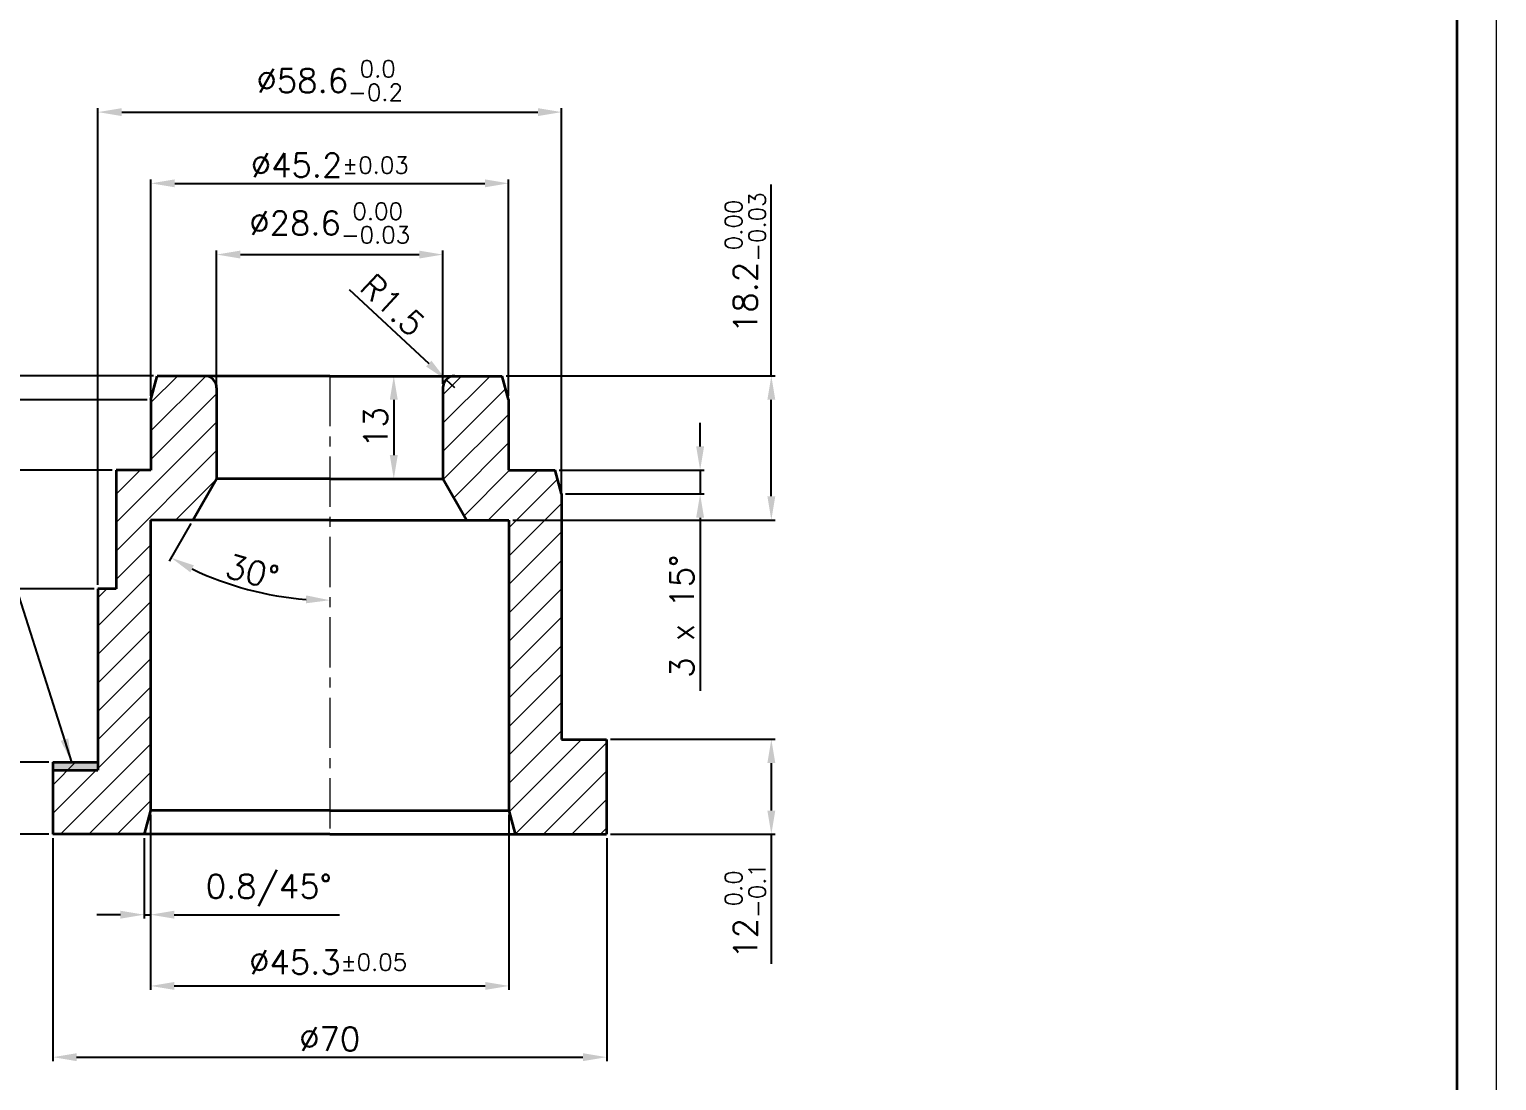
# Model space of a CAD drawing. Extents: x 678 to 975, y 7 to 427.
# Drawn here: x 789.3 to 974.7, y 120.3 to 253.2 of the extents above; entities that cross this region are included whole.
import ezdxf

# ---------------------------------------------------------------- set-up
doc = ezdxf.new("R2010")
doc.units = 0
doc.header["$LTSCALE"] = 0.2
doc.linetypes.add('CENTER', pattern=[50.8, 31.75, -6.35, 6.35, -6.35])
doc.layers.get('0').update_dxf_attribs({"linetype": 'CONTINUOUS', "lineweight": 15})
doc.layers.get('DEFPOINTS').update_dxf_attribs({"linetype": 'CONTINUOUS'})
for name, color, linetype, lineweight in [('1', 1, 'CENTER', 15), ('3', 3, 'CONTINUOUS', 35), ('8', 253, 'CONTINUOUS', 15)]:
    doc.layers.add(name, color=color, linetype=linetype, lineweight=lineweight)
doc.styles.add('ROMANS', font='romans.shx')
doc.dimstyles.new('MD1', dxfattribs={"dimtxt": 3, "dimasz": 3, "dimexe": 0.5, "dimexo": 0.5, "dimgap": 0.8, "dimtad": 1, "dimzin": 9, "dimdsep": 46, "dimtxsty": 'ROMANS', "dimcen": 1, "dimclrt": 256, "dimadec": 0, "dimazin": 0, "dimtfac": 1, "dimtmove": 0, "dimatfit": 3, "dimfxl": 1, "dimtolj": 1, "dimtzin": 0, "dimarcsym": 0})
doc.dimstyles.new('MD1$2', dxfattribs={"dimtxt": 3, "dimasz": 3, "dimexe": 0.5, "dimexo": 0.5, "dimgap": 0.8, "dimtad": 1, "dimzin": 9, "dimdsep": 46, "dimtxsty": 'ROMANS', "dimcen": 1, "dimclrt": 256, "dimazin": 2, "dimtfac": 1, "dimtmove": 0, "dimatfit": 3, "dimfxl": 1, "dimtolj": 1, "dimtzin": 0, "dimarcsym": 0})
doc.dimstyles.new('MD1$4', dxfattribs={"dimtxt": 3, "dimasz": 3, "dimexe": 0.5, "dimexo": 0.5, "dimgap": 0.8, "dimtad": 1, "dimzin": 9, "dimdsep": 46, "dimtxsty": 'ROMANS', "dimcen": 1, "dimclrt": 256, "dimadec": 0, "dimazin": 0, "dimtfac": 1, "dimtmove": 0, "dimatfit": 3, "dimfxl": 1, "dimtolj": 1, "dimtzin": 0, "dimarcsym": 0})

# ---------------------------------------------------------------- blocks, each defined once
blk = doc.blocks.new('*D6')
at = {"color": 0, "lineweight": -2, "transparency": 16777216}
for p, q in [((804.58, 153.96), (804.58, 131.8)), ((849.88, 153.96), (849.88, 131.8)), ((807.58, 132.3), (846.88, 132.3))]:
    blk.add_line(p, q, dxfattribs=at)
at = {"color": 0, "transparency": 16777216}
for points in [[(807.58, 132.8), (807.58, 131.8), (804.58, 132.3)], [(846.88, 132.8), (846.88, 131.8), (849.88, 132.3)]]:
    blk.add_solid(points, dxfattribs=at)
at = {"layer": 'DEFPOINTS', "color": 0, "transparency": 16777216}
for p in [(804.58, 154.46), (849.88, 154.46), (849.88, 132.3)]:
    blk.add_point(p, dxfattribs=at)
at = {"transparency": 16777216, "insert": (827.03, 135.3), "char_height": 3, "attachment_point": 5, "style": 'ROMANS'}
blk.add_mtext('\\A1;%%C45.3{}{\\H0.71x;\\C3;%%p0.05}', dxfattribs=at)
blk = doc.blocks.new('*D7')
at = {"color": 0, "lineweight": -2, "transparency": 16777216}
for p, q in [((792.23, 150.96), (792.23, 122.8)), ((862.23, 150.96), (862.23, 122.8)), ((795.23, 123.3), (859.23, 123.3))]:
    blk.add_line(p, q, dxfattribs=at)
at = {"color": 0, "transparency": 16777216}
for points in [[(795.23, 123.8), (795.23, 122.8), (792.23, 123.3)], [(859.23, 123.8), (859.23, 122.8), (862.23, 123.3)]]:
    blk.add_solid(points, dxfattribs=at)
at = {"layer": 'DEFPOINTS', "color": 0, "transparency": 16777216}
for p in [(792.23, 151.46), (862.23, 151.46), (862.23, 123.3)]:
    blk.add_point(p, dxfattribs=at)
at = {"transparency": 16777216, "insert": (827.23, 125.6), "char_height": 3, "attachment_point": 5, "style": 'ROMANS'}
blk.add_mtext('\\A1;%%C70', dxfattribs=at)
blk = doc.blocks.new('*D4')
at = {"color": 0, "lineweight": -2, "transparency": 16777216}
for p, q in [((862.73, 163.46), (883.54, 163.46)), ((883.04, 160.46), (883.04, 154.46)), ((862.73, 151.46), (883.54, 151.46)), ((883.04, 151.46), (883.04, 135.1))]:
    blk.add_line(p, q, dxfattribs=at)
at = {"color": 0, "transparency": 16777216}
for points in [[(882.54, 160.46), (883.54, 160.46), (883.04, 163.46)], [(882.54, 154.46), (883.54, 154.46), (883.04, 151.46)]]:
    blk.add_solid(points, dxfattribs=at)
at = {"layer": 'DEFPOINTS', "color": 0, "transparency": 16777216}
for p in [(862.23, 163.46), (862.23, 151.46), (883.04, 151.46)]:
    blk.add_point(p, dxfattribs=at)
at = {"transparency": 16777216, "insert": (879.76, 141.78), "char_height": 3, "attachment_point": 5, "rotation": 90, "style": 'ROMANS'}
blk.add_mtext('\\A1;12{}{\\H0.71x;\\C3;\\S 0.0^ -0.1;}', dxfattribs=at)
blk = doc.blocks.new('*D5')
at = {"color": 0, "lineweight": -2, "transparency": 16777216}
for p, q in [((791.73, 160.56), (777.85, 160.56)), ((778.35, 157.56), (778.35, 154.46)), ((791.73, 151.46), (777.85, 151.46)), ((778.35, 151.46), (778.35, 129.28))]:
    blk.add_line(p, q, dxfattribs=at)
at = {"color": 0, "transparency": 16777216}
for points in [[(777.85, 157.56), (778.85, 157.56), (778.35, 160.56)], [(777.85, 154.46), (778.85, 154.46), (778.35, 151.46)]]:
    blk.add_solid(points, dxfattribs=at)
at = {"layer": 'DEFPOINTS', "color": 0, "transparency": 16777216}
for p in [(792.23, 160.56), (778.35, 151.46), (792.23, 151.46)]:
    blk.add_point(p, dxfattribs=at)
at = {"transparency": 16777216, "insert": (776.05, 138.15), "char_height": 3, "attachment_point": 5, "rotation": 90, "style": 'ROMANS'}
blk.add_mtext('\\A1;9.1{}{\\H0.71x;\\C3;%%p0.05}', dxfattribs=at)
blk = doc.blocks.new('*D8')
at = {"color": 0, "lineweight": -2, "transparency": 16777216}
for p, q in [((883.04, 209.36), (883.04, 233.55)), ((849.53, 209.36), (883.54, 209.36)), ((883.04, 194.16), (883.04, 206.36)), ((850.38, 191.16), (883.54, 191.16))]:
    blk.add_line(p, q, dxfattribs=at)
at = {"color": 0, "transparency": 16777216}
for points in [[(882.54, 206.36), (883.54, 206.36), (883.04, 209.36)], [(882.54, 194.16), (883.54, 194.16), (883.04, 191.16)]]:
    blk.add_solid(points, dxfattribs=at)
at = {"layer": 'DEFPOINTS', "color": 0, "transparency": 16777216}
for p in [(849.03, 209.36), (849.88, 191.16), (883.04, 191.16)]:
    blk.add_point(p, dxfattribs=at)
at = {"transparency": 16777216, "insert": (879.76, 223.67), "char_height": 3, "attachment_point": 5, "rotation": 90, "style": 'ROMANS'}
blk.add_mtext('\\A1;18.2{}{\\H0.71x;\\C3;\\S 0.00^ -0.03;}', dxfattribs=at)
blk = doc.blocks.new('*D9')
at = {"color": 0, "lineweight": -2, "transparency": 16777216}
for p, q in [((804.58, 153.96), (804.58, 140.8)), ((803.77, 150.96), (803.77, 140.8)), ((800.77, 141.3), (797.77, 141.3)), ((803.77, 141.3), (804.58, 141.3)), ((807.58, 141.3), (828.46, 141.3))]:
    blk.add_line(p, q, dxfattribs=at)
at = {"color": 0, "transparency": 16777216}
for points in [[(800.77, 141.8), (800.77, 140.8), (803.77, 141.3)], [(807.58, 141.8), (807.58, 140.8), (804.58, 141.3)]]:
    blk.add_solid(points, dxfattribs=at)
at = {"layer": 'DEFPOINTS', "color": 0, "transparency": 16777216}
for p in [(804.58, 154.46), (803.77, 151.46), (804.58, 141.3)]:
    blk.add_point(p, dxfattribs=at)
at = {"transparency": 16777216, "insert": (819.52, 144.38), "char_height": 3, "attachment_point": 5, "style": 'ROMANS'}
blk.add_mtext('\\A1;0.8/45°', dxfattribs=at)
blk = doc.blocks.new('*D10')
at = {"color": 0, "lineweight": -2, "transparency": 16777216}
for p, q in [((797.43, 182.46), (768.85, 182.46)), ((769.35, 154.46), (769.35, 179.46)), ((791.73, 151.46), (768.85, 151.46))]:
    blk.add_line(p, q, dxfattribs=at)
at = {"color": 0, "transparency": 16777216}
for points in [[(768.85, 179.46), (769.85, 179.46), (769.35, 182.46)], [(768.85, 154.46), (769.85, 154.46), (769.35, 151.46)]]:
    blk.add_solid(points, dxfattribs=at)
at = {"layer": 'DEFPOINTS', "color": 0, "transparency": 16777216}
for p in [(769.35, 182.46), (797.93, 182.46), (792.23, 151.46)]:
    blk.add_point(p, dxfattribs=at)
at = {"transparency": 16777216, "insert": (767.05, 166.96), "char_height": 3, "attachment_point": 5, "rotation": 90, "style": 'ROMANS'}
blk.add_mtext('\\A1;31', dxfattribs=at)
blk = doc.blocks.new('*D11')
at = {"color": 0, "lineweight": -2, "transparency": 16777216}
for p, q in [((799.73, 197.46), (759.85, 197.46)), ((760.35, 154.46), (760.35, 194.46)), ((791.73, 151.46), (759.85, 151.46))]:
    blk.add_line(p, q, dxfattribs=at)
at = {"color": 0, "transparency": 16777216}
for points in [[(759.85, 194.46), (760.85, 194.46), (760.35, 197.46)], [(759.85, 154.46), (760.85, 154.46), (760.35, 151.46)]]:
    blk.add_solid(points, dxfattribs=at)
at = {"layer": 'DEFPOINTS', "color": 0, "transparency": 16777216}
for p in [(760.35, 197.46), (800.23, 197.46), (792.23, 151.46)]:
    blk.add_point(p, dxfattribs=at)
at = {"transparency": 16777216, "insert": (758.05, 174.46), "char_height": 3, "attachment_point": 5, "rotation": 90, "style": 'ROMANS'}
blk.add_mtext('\\A1;46{}{\\H0.71x;\\C3;%%p0.05}', dxfattribs=at)
blk = doc.blocks.new('*D12')
at = {"color": 0, "lineweight": -2, "transparency": 16777216}
for p, q in [((804.93, 209.36), (750.85, 209.36)), ((751.35, 206.36), (751.35, 154.46)), ((791.73, 151.46), (750.85, 151.46))]:
    blk.add_line(p, q, dxfattribs=at)
at = {"color": 0, "transparency": 16777216}
for points in [[(750.85, 206.36), (751.85, 206.36), (751.35, 209.36)], [(750.85, 154.46), (751.85, 154.46), (751.35, 151.46)]]:
    blk.add_solid(points, dxfattribs=at)
at = {"layer": 'DEFPOINTS', "color": 0, "transparency": 16777216}
for p in [(805.43, 209.36), (751.35, 151.46), (792.23, 151.46)]:
    blk.add_point(p, dxfattribs=at)
at = {"transparency": 16777216, "insert": (749.05, 180.41), "char_height": 3, "attachment_point": 5, "rotation": 90, "style": 'ROMANS'}
blk.add_mtext('\\A1;57.9{}{\\H0.71x;\\C3;%%p0.05}', dxfattribs=at)
blk = doc.blocks.new('*D14')
at = {"color": 0, "lineweight": -2, "transparency": 16777216}
for p, q in [((797.93, 182.96), (797.93, 243.2)), ((856.53, 193.26), (856.53, 243.2)), ((800.93, 242.7), (853.53, 242.7))]:
    blk.add_line(p, q, dxfattribs=at)
at = {"color": 0, "transparency": 16777216}
for points in [[(800.93, 243.2), (800.93, 242.2), (797.93, 242.7)], [(853.53, 243.2), (853.53, 242.2), (856.53, 242.7)]]:
    blk.add_solid(points, dxfattribs=at)
at = {"layer": 'DEFPOINTS', "color": 0, "transparency": 16777216}
for p in [(856.53, 242.7), (856.53, 192.76), (797.93, 182.46)]:
    blk.add_point(p, dxfattribs=at)
at = {"transparency": 16777216, "insert": (827.23, 246.68), "char_height": 3, "attachment_point": 5, "style": 'ROMANS'}
blk.add_mtext('\\A1;%%C58.6{}{\\H0.71x;\\C3;\\S 0.0^ -0.2;}', dxfattribs=at)
blk = doc.blocks.new('*D15')
at = {"color": 0, "lineweight": -2, "transparency": 16777216}
for p, q in [((812.93, 208.36), (812.93, 225.2)), ((815.93, 224.7), (838.53, 224.7)), ((841.53, 208.36), (841.53, 225.2))]:
    blk.add_line(p, q, dxfattribs=at)
at = {"color": 0, "transparency": 16777216}
for points in [[(815.93, 225.2), (815.93, 224.2), (812.93, 224.7)], [(838.53, 225.2), (838.53, 224.2), (841.53, 224.7)]]:
    blk.add_solid(points, dxfattribs=at)
at = {"layer": 'DEFPOINTS', "color": 0, "transparency": 16777216}
for p in [(841.53, 224.7), (812.93, 207.86), (841.53, 207.86)]:
    blk.add_point(p, dxfattribs=at)
at = {"transparency": 16777216, "insert": (827.23, 228.68), "char_height": 3, "attachment_point": 5, "style": 'ROMANS'}
blk.add_mtext('\\A1;%%C28.6{}{\\H0.71x;\\C3;\\S 0.00^ -0.03;}', dxfattribs=at)
blk = doc.blocks.new('*D13')
at = {"color": 0, "lineweight": -2, "transparency": 16777216}
for p, q in [((804.63, 206.87), (804.63, 234.2)), ((807.63, 233.7), (846.83, 233.7)), ((849.83, 206.87), (849.83, 234.2))]:
    blk.add_line(p, q, dxfattribs=at)
at = {"color": 0, "transparency": 16777216}
for points in [[(807.63, 234.2), (807.63, 233.2), (804.63, 233.7)], [(846.83, 234.2), (846.83, 233.2), (849.83, 233.7)]]:
    blk.add_solid(points, dxfattribs=at)
at = {"layer": 'DEFPOINTS', "color": 0, "transparency": 16777216}
for p in [(849.83, 233.7), (804.63, 206.37), (849.83, 206.37)]:
    blk.add_point(p, dxfattribs=at)
at = {"transparency": 16777216, "insert": (827.23, 236), "char_height": 3, "attachment_point": 5, "style": 'ROMANS'}
blk.add_mtext('\\A1;%%C45.2{}{\\H0.71x;\\C3;%%p0.03}', dxfattribs=at)
blk = doc.blocks.new('*D16')
at = {"color": 0, "lineweight": -2, "transparency": 16777216}
for p, q in [((785.76, 212.36), (785.76, 234.24)), ((804.93, 209.36), (785.26, 209.36)), ((785.76, 206.36), (785.76, 209.36)), ((804.13, 206.36), (785.26, 206.36)), ((785.76, 203.36), (785.76, 200.36))]:
    blk.add_line(p, q, dxfattribs=at)
at = {"color": 0, "transparency": 16777216}
for points in [[(785.26, 212.36), (786.26, 212.36), (785.76, 209.36)], [(785.26, 203.36), (786.26, 203.36), (785.76, 206.36)]]:
    blk.add_solid(points, dxfattribs=at)
at = {"layer": 'DEFPOINTS', "color": 0, "transparency": 16777216}
for p in [(785.76, 209.36), (805.43, 209.36), (804.63, 206.36)]:
    blk.add_point(p, dxfattribs=at)
at = {"transparency": 16777216, "insert": (783.46, 224.8), "char_height": 3, "attachment_point": 5, "rotation": 90, "style": 'ROMANS'}
blk.add_mtext('\\A1;3 x 15%%D', dxfattribs=at)
blk = doc.blocks.new('*D17')
at = {"color": 0, "lineweight": -2, "transparency": 16777216}
for p, q in [((874.04, 200.46), (874.04, 203.46)), ((856.23, 197.46), (874.54, 197.46)), ((874.04, 197.46), (874.04, 194.46)), ((857.03, 194.46), (874.54, 194.46)), ((874.04, 191.46), (874.04, 169.57))]:
    blk.add_line(p, q, dxfattribs=at)
at = {"color": 0, "transparency": 16777216}
for points in [[(873.54, 200.46), (874.54, 200.46), (874.04, 197.46)], [(873.54, 191.46), (874.54, 191.46), (874.04, 194.46)]]:
    blk.add_solid(points, dxfattribs=at)
at = {"layer": 'DEFPOINTS', "color": 0, "transparency": 16777216}
for p in [(855.73, 197.46), (874.04, 197.46), (856.53, 194.46)]:
    blk.add_point(p, dxfattribs=at)
at = {"transparency": 16777216, "insert": (871.74, 179.01), "char_height": 3, "attachment_point": 5, "rotation": 90, "style": 'ROMANS'}
blk.add_mtext('\\A1;3 x 15%%D', dxfattribs=at)
blk = doc.blocks.new('*D19')
at = {"color": 0, "lineweight": -2, "transparency": 16777216}
blk.add_line((835.32, 206.36), (835.32, 199.36), dxfattribs=at)
at = {"color": 0, "transparency": 16777216}
for points in [[(834.82, 206.36), (835.82, 206.36), (835.32, 209.36)], [(834.82, 199.36), (835.82, 199.36), (835.32, 196.36)]]:
    blk.add_solid(points, dxfattribs=at)
at = {"layer": 'DEFPOINTS', "color": 0, "transparency": 16777216}
for p in [(835.32, 209.36), (835.32, 196.36), (835.32, 196.36)]:
    blk.add_point(p, dxfattribs=at)
at = {"transparency": 16777216, "insert": (833.02, 202.86), "char_height": 3, "attachment_point": 5, "rotation": 90, "style": 'ROMANS'}
blk.add_mtext('\\A1;13', dxfattribs=at)
blk = doc.blocks.new('*D20')
at = {"color": 0, "lineweight": -2, "transparency": 16777216}
blk.add_line((809.67, 190.72), (806.93, 185.97), dxfattribs=at)
blk.add_arc((827.23, 221.12), 40.1, 244.2878, 265.7122, dxfattribs=at)
at = {"color": 0, "transparency": 16777216}
for points in [[(809.6, 184.56), (810.06, 185.44), (807.18, 186.4)], [(824.25, 181.64), (824.21, 180.64), (827.23, 181.03)]]:
    blk.add_solid(points, dxfattribs=at)
at = {"layer": 'DEFPOINTS', "color": 0, "transparency": 16777216}
for p in [(827.23, 209.36), (812.93, 196.36), (809.92, 191.16), (813.51, 183.45), (827.23, 151.46)]:
    blk.add_point(p, dxfattribs=at)
at = {"transparency": 16777216, "insert": (817.44, 184.61), "char_height": 3, "attachment_point": 5, "rotation": 345, "style": 'ROMANS'}
blk.add_mtext('\\A1;30°', dxfattribs=at)
blk = doc.blocks.new('*D21')
at = {"color": 0, "lineweight": -2, "transparency": 16777216}
for p, q in [((829.69, 220.3), (839.74, 210.93)), ((843.03, 207.86), (841.93, 208.88))]:
    blk.add_line(p, q, dxfattribs=at)
at = {"color": 0, "transparency": 16777216}
blk.add_solid([(840.08, 211.29), (839.4, 210.56), (841.93, 208.88)], dxfattribs=at)
at = {"layer": 'DEFPOINTS', "color": 0, "transparency": 16777216}
for p in [(841.93, 208.88), (843.03, 207.86)]:
    blk.add_point(p, dxfattribs=at)
at = {"transparency": 16777216, "insert": (835.19, 218.32), "char_height": 3, "attachment_point": 5, "rotation": 316.9768, "style": 'ROMANS'}
blk.add_mtext('\\A1;R1.5', dxfattribs=at)

msp = doc.modelspace()

# ---------------------------------------------------------------- hatches: boundary and pattern name
h = msp.add_hatch(color=256)
h.dxf.hatch_style = 1
h.paths.add_polyline_path([(797.927, 160.555), (792.227, 160.555), (792.227, 159.555), (797.927, 159.555)])
at = {"layer": '8'}
h = msp.add_hatch(dxfattribs=at)
h.set_pattern_fill('ANSI31', color=256, scale=0.8)
h.set_pattern_definition([(45, (0, -16.7002), (-1.796051, 1.796051), [])])
h.paths.add_polyline_path([(809.925, 191.155), (812.927, 196.355), (812.927, 207.855, 0.4142136), (811.427, 209.355), (805.427, 209.355), (804.627, 206.37), (804.627, 197.455), (800.227, 197.455), (800.227, 182.455), (797.927, 182.455), (797.927, 160.555), (792.227, 160.555), (792.227, 151.455), (803.773, 151.455), (804.577, 154.455), (804.577, 191.155)])
h.paths.add_polyline_path([(856.527, 194.47), (855.727, 197.455), (849.827, 197.455), (849.827, 206.37), (849.027, 209.355), (843.027, 209.355, 0.4142136), (841.527, 207.855), (841.527, 196.355), (844.529, 191.155), (849.877, 191.155), (849.877, 154.455), (850.681, 151.455), (862.227, 151.455), (862.227, 163.455), (856.527, 163.455)])

# ---------------------------------------------------------------- linework, layer by layer
at = {"linetype": 'ByBlock'}
msp.add_line((974.719, 6.758), (974.719, 426.758), dxfattribs=at)
at = {"layer": '1'}
msp.add_line((827.227, 209.355), (827.227, 151.455), dxfattribs=at)
at = {"layer": '3', "linetype": 'ByBlock'}
msp.add_line((969.719, 11.758), (969.719, 421.758), dxfattribs=at)
at = {"layer": '3'}
for p, q in [((804.627, 206.37), (805.427, 209.355)), ((827.227, 209.355), (805.427, 209.355)), ((812.927, 207.855), (812.927, 196.355)), ((827.227, 209.355), (849.027, 209.355)), ((841.527, 207.855), (841.527, 196.355)), ((849.827, 206.37), (849.027, 209.355)), ((804.627, 206.37), (804.627, 197.455)), ((849.827, 206.37), (849.827, 197.455)), ((804.627, 197.455), (800.227, 197.455)), ((800.227, 197.455), (800.227, 182.455)), ((849.827, 197.455), (855.727, 197.455)), ((856.527, 194.47), (855.727, 197.455)), ((809.925, 191.155), (812.927, 196.355)), ((827.227, 196.355), (812.927, 196.355)), ((827.227, 196.355), (841.527, 196.355)), ((844.529, 191.155), (841.527, 196.355)), ((856.527, 194.47), (856.527, 163.455)), ((804.577, 191.155), (804.577, 154.455)), ((827.227, 191.155), (804.577, 191.155)), ((827.227, 191.155), (849.877, 191.155)), ((849.877, 191.155), (849.877, 154.455)), ((849.877, 190.155), (849.877, 154.455)), ((797.927, 182.455), (797.927, 159.555)), ((800.227, 182.455), (797.927, 182.455)), ((856.527, 163.455), (862.227, 163.455)), ((862.227, 163.455), (862.227, 151.455)), ((792.227, 160.555), (792.227, 151.455)), ((792.227, 160.555), (797.927, 160.555)), ((792.227, 159.555), (797.927, 159.555)), ((804.577, 154.455), (803.773, 151.455)), ((827.227, 154.455), (804.577, 154.455)), ((827.227, 154.455), (849.877, 154.455)), ((849.877, 154.455), (850.681, 151.455)), ((827.227, 151.455), (792.227, 151.455)), ((827.227, 151.455), (862.227, 151.455))]:
    msp.add_line(p, q, dxfattribs=at)
for centre, start, end in [((811.427, 207.855), 0, 90), ((843.027, 207.855), 90, 180)]:
    msp.add_arc(centre, 1.5, start, end, dxfattribs=at)

# ---------------------------------------------------------------- dimensions: what is measured, and where the dimension line sits
for base, p1, p2, text, override, picture, middle in [((856.527, 242.699), (797.927, 182.455), (856.527, 192.755), '<>{}{\\H0.71x;\\C3;\\S 0.0^ -0.2;}', {"dimgap": 1.5, "dimdec": 1, "dimpost": '%%C<>', "dimtp": 0, "dimtm": 0.2, "dimtdec": 1, "dimtmove": 0}, '*D14', (827.227, 242.699)), ((849.827, 233.699), (804.627, 206.37), (849.827, 206.37), '<>{}{\\H0.71x;\\C3;%%p0.03}', {"dimdec": 1, "dimpost": '%%C<>', "dimtp": 0.03, "dimtm": 0.03, "dimtdec": 2, "dimtmove": 0, "dimtzin": 0}, '*D13', (827.227, 233.699)), ((804.577, 141.299), (803.773, 151.455), (804.577, 154.455), '<>/45°', {"dimdec": 1, "dimtmove": 0}, '*D9', (819.52, 141.299)), ((849.877, 132.299), (804.577, 154.455), (849.877, 154.455), '<>{}{\\H0.71x;\\C3;%%p0.05}', {"dimgap": 1.5, "dimpost": '%%C<>', "dimtp": 0.05, "dimtm": 0.05, "dimtmove": 0}, '*D6', (827.033, 132.299))]:
    dim = msp.add_linear_dim(base=base, p1=p1, p2=p2, text=text, dimstyle='MD1', override=override)
    dim.commit()
    dim.dimension.update_dxf_attribs({"geometry": picture, "text_midpoint": middle, "dimtype": 160})
for base, p1, p2, override, picture, middle in [((785.761, 209.355), (804.627, 206.355), (805.427, 209.355), {"dimdec": 1, "dimpost": ' x 15%%D'}, '*D16', (785.761, 224.798)), ((874.045, 197.455), (856.531, 194.455), (855.727, 197.455), {"dimdec": 1, "dimpost": ' x 15%%D', "dimtmove": 0}, '*D17', (874.045, 179.012)), ((769.35, 182.455), (792.227, 151.455), (797.927, 182.455), {"dimdec": 1, "dimtmove": 0}, '*D10', (769.35, 166.955))]:
    dim = msp.add_linear_dim(base=base, p1=p1, p2=p2, angle=90, dimstyle='MD1', override=override)
    dim.commit()
    dim.dimension.update_dxf_attribs({"geometry": picture, "text_midpoint": middle, "dimtype": 160})
dim = msp.add_linear_dim(base=(841.527, 224.699), p1=(812.927, 207.855), p2=(841.527, 207.855), text='<>{}{\\H0.71x;\\C3;\\S 0.00^ -0.03;}', dimstyle='MD1', override={"dimgap": 1.5, "dimdec": 1, "dimpost": '%%C<>', "dimtp": 0, "dimtm": 0.03, "dimtmove": 0})
dim.commit()
dim.dimension.update_dxf_attribs({"geometry": '*D15', "text_midpoint": (827.227, 228.684)})
for base, p1, p2, text, override, picture, middle in [((883.045, 191.155), (849.027, 209.355), (849.877, 191.155), '<>{}{\\H0.71x;\\C3;\\S 0.00^ -0.03;}', {"dimtp": 0, "dimtm": 0.03, "dimtdec": 2, "dimtmove": 0, "dimtzin": 0}, '*D8', (883.045, 223.669)), ((751.35, 151.455), (805.427, 209.355), (792.227, 151.455), '<>{}{\\H0.71x;\\C3;%%p0.05}', {"dimdec": 1, "dimtp": 0.05, "dimtm": 0.05, "dimtdec": 2, "dimtmove": 0, "dimtzin": 0}, '*D12', (751.35, 180.405)), ((760.35, 197.455), (792.227, 151.455), (800.227, 197.455), '<>{}{\\H0.71x;\\C3;%%p0.05}', {"dimdec": 1, "dimtp": 0.05, "dimtm": 0.05, "dimtdec": 2, "dimtmove": 0, "dimtzin": 0}, '*D11', (760.35, 174.455)), ((883.045, 151.455), (862.227, 163.455), (862.227, 151.455), '<>{}{\\H0.71x;\\C3;\\S 0.0^ -0.1;}', {"dimdec": 1, "dimtp": 0, "dimtm": 0.1, "dimtdec": 1, "dimtzin": 0}, '*D4', (883.045, 141.778)), ((778.35, 151.455), (792.227, 160.555), (792.227, 151.455), '<>{}{\\H0.71x;\\C3;%%p0.05}', {"dimtp": 0.05, "dimtm": 0.05, "dimtdec": 2, "dimtmove": 0, "dimtzin": 0}, '*D5', (778.35, 138.153))]:
    dim = msp.add_linear_dim(base=base, p1=p1, p2=p2, angle=90, text=text, dimstyle='MD1', override=override)
    dim.commit()
    dim.dimension.update_dxf_attribs({"geometry": picture, "text_midpoint": middle, "dimtype": 160})
dim = msp.add_radius_dim(center=(843.027, 207.855), mpoint=(841.931, 208.879), dimstyle='MD1$4')
dim.commit()
dim.dimension.update_dxf_attribs({"geometry": '*D21', "text_midpoint": (835.186, 218.319)})
dim = msp.add_angular_dim_2l(base=(813.513, 183.445), line1=((827.227, 209.355), (827.227, 151.455)), line2=((809.925, 191.155), (812.927, 196.355)), dimstyle='MD1$2')
dim.commit()
dim.dimension.update_dxf_attribs({"geometry": '*D20', "text_midpoint": (817.445, 184.615)})
dim = msp.add_linear_dim(base=(835.316, 196.355), p1=(835.316, 209.355), p2=(835.316, 196.355), angle=90, dimstyle='MD1')
dim.commit()
dim.dimension.update_dxf_attribs({"geometry": '*D19', "text_midpoint": (833.016, 202.855)})
dim = msp.add_linear_dim(base=(862.227, 123.299), p1=(792.227, 151.455), p2=(862.227, 151.455), dimstyle='MD1', override={"dimdec": 1, "dimpost": '%%C<>', "dimtp": 0.03, "dimtm": 0.02, "dimtmove": 0})
dim.commit()
dim.dimension.update_dxf_attribs({"geometry": '*D7', "text_midpoint": (827.227, 123.299), "dimtype": 160})

# ---------------------------------------------------------------- leaders
msp.add_leader([(794.61, 160.555), (762.548, 261.368)], dimstyle='MD1')

doc.saveas('drawing.dxf')
